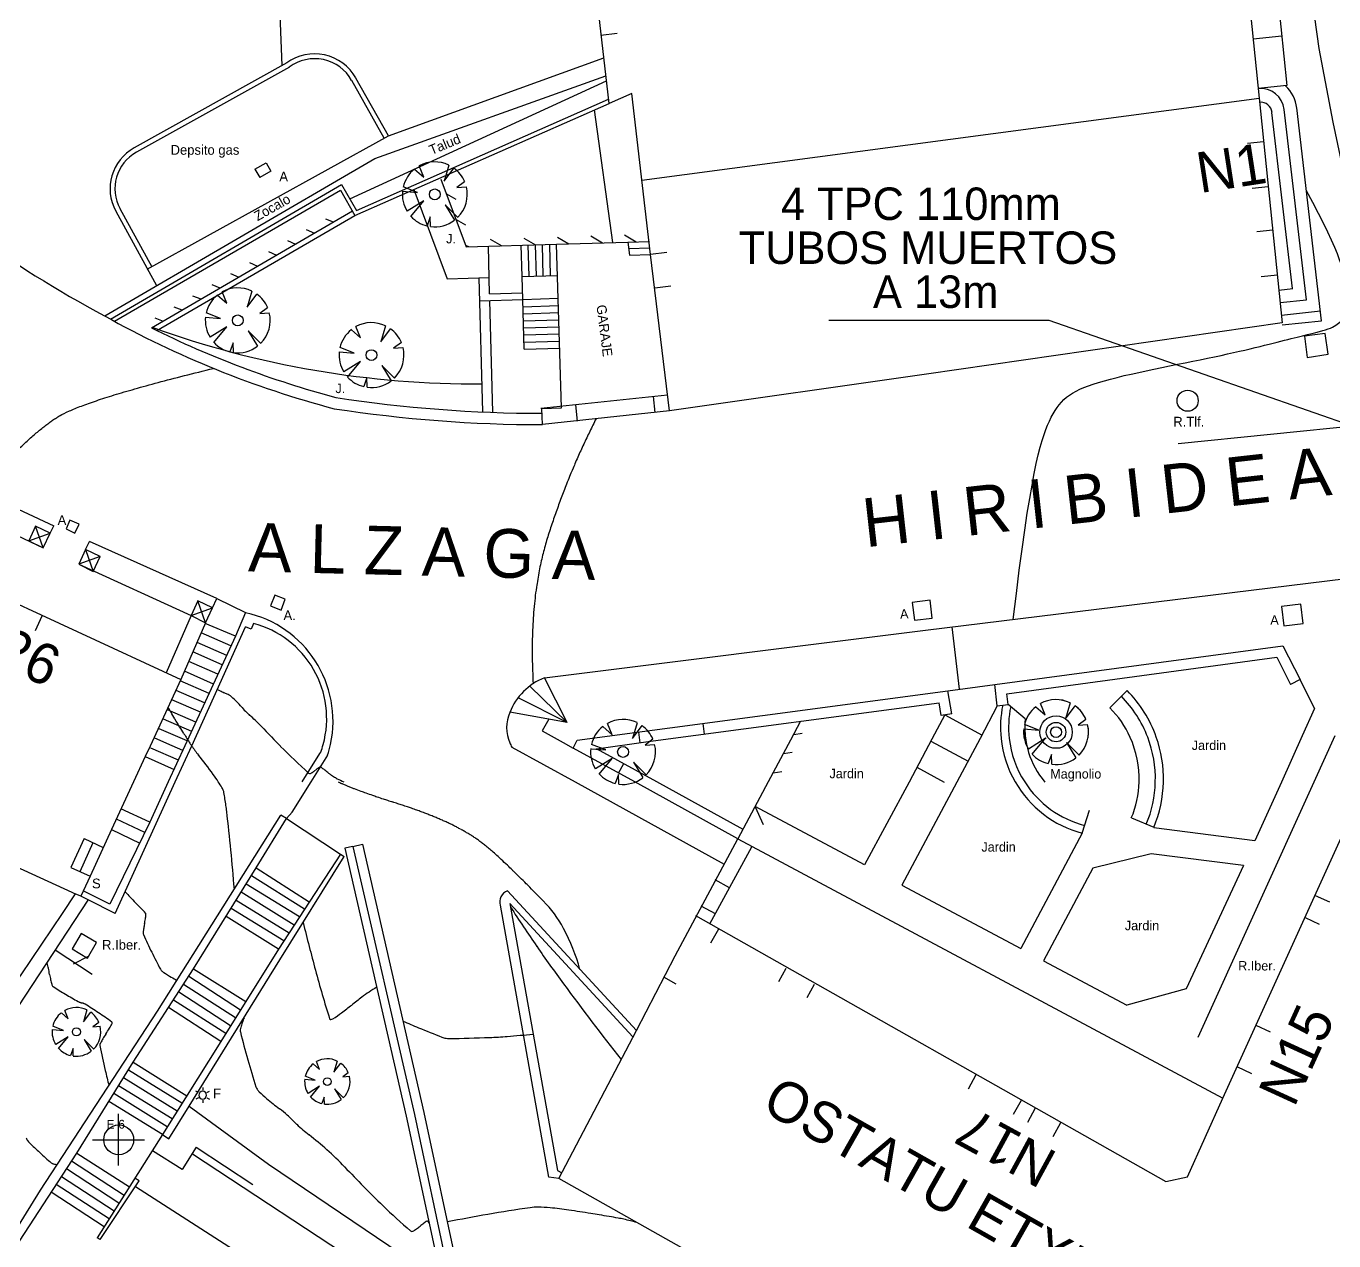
# Model space of a CAD drawing. Extents: x 0 to 560514, y 0 to 4788038.
# Drawn here: x 560223.06 to 560263.35, y 4787885.74 to 4787923.14 of the extents above; entities that cross this region are included whole.
import ezdxf

# ---------------------------------------------------------------- set-up
doc = ezdxf.new("R2010")
doc.units = 0
doc.layers.add('Nivel 27', color=7, linetype='Continuous')
doc.layers.add('Nivel 7', color=7, linetype='Continuous')

msp = doc.modelspace()

# ---------------------------------------------------------------- linework, layer by layer
at = {"layer": 'Nivel 27'}
msp.add_line((560269.14, 4787911.35), (560258.55, 4787910.28), dxfattribs=at)
for points in [[(560260.88, 4787941.13), (560262.62, 4787924.37), (560262.89, 4787922.45), (560263.32, 4787920.18), (560263.82, 4787917.81), (560264.84, 4787914.87), (560266.9, 4787912.09), (560268.96, 4787911.33)], [(560247.791, 4787914.081), (560254.565, 4787914.081), (560264.116, 4787910.762)]]:
    msp.add_lwpolyline(points, dxfattribs=at)
at = {"layer": 'Nivel 7'}
for p, q in [((560260.87, 4787931.53), (560261.9, 4787921.31)), ((560230.95, 4787921.93), (560230.8, 4787925.73)), ((560241.27, 4787922.91), (560240.77, 4787922.85)), ((560260.86, 4787922.75), (560261.75, 4787922.84)), ((560234.22, 4787919.76), (560240.86, 4787922.16)), ((560231.09, 4787922.01), (560226.39, 4787919.39)), ((560231.17, 4787921.88), (560226.46, 4787919.26)), ((560233.03, 4787917.82), (560240.94, 4787921.46)), ((560234.09, 4787919.69), (560233.09, 4787921.47)), ((560234.22, 4787919.76), (560233.22, 4787921.54)), ((560233.8, 4787919.06), (560240.92, 4787921.61)), ((560261.9, 4787921.31), (560261.02, 4787921.22)), ((560242.03, 4787918.4), (560261.05, 4787920.92)), ((560233.19, 4787917.31), (560241.02, 4787920.76)), ((560233.24, 4787917.46), (560241, 4787920.89)), ((560240.56, 4787920.56), (560241.12, 4787916.48)), ((560262.5, 4787914.71), (560261.82, 4787920.57)), ((560262.97, 4787914.07), (560262.21, 4787920.62)), ((560262.07, 4787915.06), (560261.44, 4787920.48)), ((560226.79, 4787915.66), (560234.22, 4787919.76)), ((560260.69, 4787919.54), (560261.18, 4787919.59)), ((560225.48, 4787914.22), (560233.8, 4787919.06)), ((560230.11, 4787918.74), (560230.46, 4787918.93)), ((560230.46, 4787918.93), (560230.6, 4787918.67)), ((560230.11, 4787918.74), (560230.26, 4787918.48)), ((560230.6, 4787918.67), (560230.26, 4787918.48)), ((560235.03, 4787918.74), (560235.31, 4787918.49)), ((560235.31, 4787918.49), (560235.17, 4787918.84)), ((560236.08, 4787918.86), (560235.94, 4787918.37)), ((560235.94, 4787918.37), (560236.24, 4787918.77)), ((560225.66, 4787914.12), (560232.78, 4787918.26)), ((560225.78, 4787914.05), (560232.74, 4787918.09)), ((560232.74, 4787918.09), (560233.19, 4787917.31)), ((560232.78, 4787918.26), (560233.24, 4787917.46)), ((560235.12, 4787918.02), (560234.68, 4787918.19)), ((560235, 4787918.11), (560236.03, 4787915.36)), ((560235.84, 4787918.43), (560236.62, 4787916.34)), ((560236.57, 4787918.35), (560236.33, 4787918.17)), ((560236.33, 4787918.17), (560236.62, 4787918.19)), ((560260.83, 4787918.15), (560261.32, 4787918.2)), ((560234.66, 4787918.06), (560235.12, 4787918.02)), ((560235.31, 4787917.76), (560234.8, 4787917.44)), ((560234.91, 4787917.28), (560235.31, 4787917.76)), ((560236.01, 4787917.98), (560236.3, 4787917.81)), ((560225.82, 4787917.44), (560227.08, 4787915.15)), ((560225.95, 4787917.52), (560226.93, 4787915.73)), ((560226.92, 4787913.85), (560233.11, 4787917.45)), ((560227.09, 4787913.77), (560233.19, 4787917.31)), ((560235.51, 4787917.27), (560235.41, 4787916.99)), ((560235.52, 4787916.97), (560235.51, 4787917.27)), ((560235.97, 4787917.64), (560236.26, 4787917.17)), ((560236.36, 4787917.25), (560235.97, 4787917.64)), ((560231.69, 4787916.88), (560231.94, 4787916.77)), ((560232.28, 4787917.21), (560232.52, 4787917.11)), ((560236.31, 4787917.19), (560236.6, 4787917.02)), ((560260.97, 4787916.82), (560261.47, 4787916.87)), ((560231.11, 4787916.54), (560231.36, 4787916.43)), ((560237.36, 4787916.58), (560237.72, 4787916.38)), ((560238.39, 4787916.61), (560238.75, 4787916.41)), ((560239.4, 4787916.43), (560241.6, 4787916.49)), ((560239.43, 4787916.64), (560239.78, 4787916.44)), ((560240.46, 4787916.68), (560240.82, 4787916.47)), ((560241.49, 4787916.71), (560241.85, 4787916.5)), ((560241.6, 4787916.49), (560242.26, 4787916.51)), ((560241.6, 4787916.49), (560241.65, 4787916.09)), ((560230.53, 4787916.2), (560230.77, 4787916.09)), ((560236.6, 4787916.4), (560236.69, 4787916.35)), ((560236.62, 4787916.34), (560239.4, 4787916.43)), ((560237.34, 4787914.9), (560237.3, 4787916.36)), ((560238.34, 4787915.43), (560238.31, 4787916.4)), ((560238.56, 4787915.44), (560238.53, 4787916.4)), ((560238.78, 4787915.44), (560238.75, 4787916.41)), ((560238.99, 4787915.45), (560238.97, 4787916.41)), ((560239.21, 4787915.45), (560239.19, 4787916.42)), ((560239.55, 4787911.39), (560239.4, 4787916.43)), ((560241.63, 4787916.29), (560242.28, 4787916.31)), ((560241.65, 4787916.09), (560242.3, 4787916.11)), ((560242.8, 4787916.17), (560242.3, 4787916.11)), ((560229.94, 4787915.86), (560230.19, 4787915.75)), ((560229.36, 4787915.52), (560229.61, 4787915.41)), ((560236.03, 4787915.36), (560237.33, 4787915.4)), ((560237.13, 4787911.26), (560237.02, 4787915.39)), ((560238.34, 4787915.43), (560239.43, 4787915.46)), ((560238.36, 4787914.72), (560238.34, 4787915.43)), ((560261.11, 4787915.43), (560261.61, 4787915.48)), ((560228.78, 4787915.18), (560229.03, 4787915.08)), ((560228.96, 4787914.86), (560229.24, 4787914.61)), ((560229.24, 4787914.61), (560229.1, 4787914.96)), ((560230.01, 4787914.98), (560229.87, 4787914.49)), ((560229.87, 4787914.49), (560230.17, 4787914.89)), ((560237.34, 4787914.9), (560238.35, 4787914.93)), ((560242.92, 4787915.13), (560242.43, 4787915.07)), ((560261.65, 4787915.01), (560262.08, 4787915.06)), ((560227.61, 4787914.5), (560227.86, 4787914.4)), ((560228.19, 4787914.84), (560228.44, 4787914.74)), ((560230.5, 4787914.47), (560230.26, 4787914.29)), ((560237.04, 4787914.68), (560238.36, 4787914.72)), ((560237.44, 4787911.25), (560237.35, 4787914.69)), ((560238.36, 4787914.72), (560239.45, 4787914.76)), ((560238.4, 4787913.19), (560238.36, 4787914.72)), ((560238.36, 4787914.5), (560239.46, 4787914.54)), ((560261.69, 4787914.63), (560262.51, 4787914.71)), ((560227.03, 4787914.16), (560227.28, 4787914.06)), ((560228.59, 4787914.18), (560229.05, 4787914.14)), ((560229.05, 4787914.14), (560228.61, 4787914.31)), ((560230.26, 4787914.29), (560230.55, 4787914.31)), ((560238.37, 4787914.28), (560239.47, 4787914.32)), ((560238.37, 4787914.07), (560239.47, 4787914.1)), ((560261.73, 4787914.24), (560262.94, 4787914.37)), ((560261.76, 4787913.94), (560262.97, 4787914.07)), ((560229.24, 4787913.88), (560228.73, 4787913.56)), ((560228.84, 4787913.4), (560229.24, 4787913.88)), ((560229.9, 4787913.76), (560230.19, 4787913.29)), ((560230.29, 4787913.37), (560229.9, 4787913.76)), ((560233.08, 4787913.79), (560233.36, 4787913.54)), ((560233.36, 4787913.54), (560233.22, 4787913.89)), ((560234.13, 4787913.91), (560233.99, 4787913.42)), ((560233.99, 4787913.42), (560234.29, 4787913.82)), ((560238.38, 4787913.85), (560239.48, 4787913.88)), ((560238.39, 4787913.63), (560239.49, 4787913.66)), ((560263.08, 4787913.68), (560262.44, 4787913.59)), ((560263.17, 4787913.04), (560263.08, 4787913.68)), ((560229.44, 4787913.39), (560229.34, 4787913.11)), ((560229.45, 4787913.09), (560229.44, 4787913.39)), ((560233.17, 4787913.07), (560232.73, 4787913.24)), ((560234.62, 4787913.4), (560234.38, 4787913.22)), ((560234.38, 4787913.22), (560234.67, 4787913.24)), ((560238.39, 4787913.41), (560239.49, 4787913.44)), ((560262.44, 4787913.59), (560262.53, 4787912.94)), ((560232.71, 4787913.11), (560233.17, 4787913.07)), ((560238.4, 4787913.19), (560239.5, 4787913.22)), ((560238.4, 4787913.19), (560238.4, 4787913.19)), ((560262.53, 4787912.94), (560263.17, 4787913.04)), ((560233.36, 4787912.81), (560232.85, 4787912.49)), ((560232.96, 4787912.33), (560233.36, 4787912.81)), ((560234.02, 4787912.69), (560234.31, 4787912.22)), ((560234.41, 4787912.3), (560234.02, 4787912.69)), ((560233.56, 4787912.32), (560233.46, 4787912.04)), ((560233.57, 4787912.02), (560233.56, 4787912.32)), ((560242.82, 4787911.78), (560238.92, 4787911.37)), ((560242.38, 4787911.74), (560242.43, 4787911.24)), ((560238.95, 4787911.37), (560239.55, 4787911.39)), ((560238.97, 4787910.87), (560238.95, 4787911.37)), ((560242.88, 4787911.29), (560238.97, 4787910.87)), ((560239.55, 4787911.39), (560239.55, 4787911.39)), ((560239.99, 4787911.48), (560240.04, 4787910.98)), ((560220.46, 4787909.36), (560223.91, 4787907.75)), ((560220.11, 4787908.7), (560223.59, 4787907.08)), ((560223.35, 4787907.74), (560223.14, 4787907.29)), ((560223.8, 4787907.53), (560223.35, 4787907.74)), ((560223.59, 4787907.08), (560223.35, 4787907.74)), ((560223.8, 4787907.53), (560223.91, 4787907.75)), ((560224.41, 4787907.93), (560224.29, 4787907.66)), ((560224.29, 4787907.66), (560224.56, 4787907.53)), ((560224.69, 4787907.8), (560224.41, 4787907.93)), ((560224.56, 4787907.53), (560224.69, 4787907.8)), ((560223.14, 4787907.29), (560223.8, 4787907.53)), ((560223.14, 4787907.29), (560223.59, 4787907.08)), ((560223.59, 4787907.08), (560223.8, 4787907.53)), ((560224.89, 4787907.02), (560225.01, 4787907.27)), ((560228.94, 4787905.52), (560225.01, 4787907.27)), ((560224.89, 4787907.02), (560224.68, 4787906.57)), ((560225.34, 4787906.81), (560224.68, 4787906.57)), ((560225.34, 4787906.81), (560224.89, 4787907.02)), ((560224.89, 4787907.02), (560225.13, 4787906.35)), ((560225.13, 4787906.35), (560225.34, 4787906.81)), ((560224.68, 4787906.57), (560225.13, 4787906.35)), ((560224.68, 4787906.57), (560228.14, 4787904.99)), ((560250.77, 4787904.54), (560263.73, 4787906.13)), ((560230.72, 4787905.62), (560230.59, 4787905.29)), ((560231.04, 4787905.49), (560230.72, 4787905.62)), ((560228.35, 4787905.44), (560228.14, 4787904.99)), ((560228.14, 4787904.99), (560228.8, 4787905.23)), ((560228.8, 4787905.23), (560228.35, 4787905.44)), ((560228.59, 4787904.77), (560228.35, 4787905.44)), ((560228.59, 4787904.77), (560228.8, 4787905.23)), ((560228.8, 4787905.23), (560228.94, 4787905.52)), ((560228.94, 4787905.52), (560229.82, 4787905.08)), ((560230.59, 4787905.29), (560230.92, 4787905.16)), ((560230.92, 4787905.16), (560231.04, 4787905.49)), ((560250.91, 4787905.46), (560250.36, 4787905.39)), ((560250.36, 4787905.39), (560250.43, 4787904.85)), ((560250.97, 4787904.91), (560250.91, 4787905.46)), ((560262.33, 4787905.34), (560261.73, 4787905.27)), ((560261.73, 4787905.27), (560261.81, 4787904.67)), ((560262.4, 4787904.75), (560262.33, 4787905.34)), ((560223.54, 4787904.97), (560223.34, 4787904.52)), ((560228.14, 4787904.99), (560227.37, 4787903.23)), ((560228.14, 4787904.99), (560228.59, 4787904.77)), ((560229.82, 4787905.08), (560229.51, 4787904.35)), ((560250.43, 4787904.85), (560250.97, 4787904.91)), ((560228.59, 4787904.77), (560227.83, 4787903.02)), ((560229.37, 4787904.06), (560228.45, 4787904.46)), ((560229.51, 4787904.35), (560228.58, 4787904.75)), ((560228.84, 4787902.48), (560229.82, 4787904.64)), ((560229.99, 4787904.57), (560229.82, 4787904.64)), ((560230.06, 4787904.75), (560229.99, 4787904.57)), ((560239.03, 4787903.07), (560250.77, 4787904.54)), ((560251.82, 4787902.72), (560251.59, 4787904.64)), ((560261.81, 4787904.67), (560262.4, 4787904.75)), ((560229.51, 4787904.35), (560227.95, 4787900.98)), ((560229.24, 4787903.76), (560228.33, 4787904.16)), ((560252.9, 4787902.87), (560261.78, 4787904.06)), ((560261.78, 4787904.06), (560262.31, 4787903.02)), ((560229.1, 4787903.47), (560228.2, 4787903.87)), ((560253.27, 4787902.58), (560261.59, 4787903.71)), ((560261.59, 4787903.71), (560262.01, 4787902.87)), ((560228.83, 4787902.88), (560227.94, 4787903.28)), ((560228.97, 4787903.18), (560228.07, 4787903.57)), ((560228.7, 4787902.59), (560227.81, 4787902.98)), ((560239.73, 4787901.7), (560238.58, 4787902.82)), ((560239.73, 4787901.7), (560239.03, 4787903.07)), ((560251.46, 4787902.67), (560252.9, 4787902.87)), ((560252.98, 4787902.21), (560252.9, 4787902.87)), ((560262.31, 4787903.02), (560262.01, 4787902.87)), ((560262.75, 4787902.13), (560262.31, 4787903.02)), ((560228.43, 4787902.01), (560227.55, 4787902.39)), ((560228.56, 4787902.3), (560227.68, 4787902.68)), ((560228.16, 4787900.98), (560228.84, 4787902.48)), ((560239.73, 4787901.7), (560238.22, 4787902.46)), ((560240.04, 4787901.15), (560251.46, 4787902.67)), ((560251.58, 4787901.96), (560251.46, 4787902.67)), ((560253.31, 4787902.25), (560253.27, 4787902.58)), ((560256.45, 4787902.15), (560256.98, 4787902.68)), ((560228.29, 4787901.71), (560227.42, 4787902.09)), ((560239.73, 4787901.7), (560237.96, 4787902.01)), ((560242.22, 4787901.11), (560251.19, 4787902.3)), ((560251.25, 4787901.91), (560251.19, 4787902.3)), ((560251.58, 4787901.96), (560251.25, 4787901.91)), ((560252.98, 4787902.21), (560252.45, 4787901.2)), ((560252.98, 4787902.21), (560253.31, 4787902.25)), ((560253.84, 4787901.81), (560253.31, 4787902.25)), ((560254.17, 4787902.18), (560254.45, 4787901.93)), ((560254.17, 4787902.18), (560254.45, 4787901.93)), ((560254.45, 4787901.93), (560254.31, 4787902.28)), ((560254.45, 4787901.93), (560254.31, 4787902.28)), ((560255.22, 4787902.3), (560255.08, 4787901.81)), ((560255.22, 4787902.3), (560255.08, 4787901.81)), ((560255.08, 4787901.81), (560255.38, 4787902.21)), ((560255.08, 4787901.81), (560255.38, 4787902.21)), ((560262.75, 4787902.13), (560262.37, 4787901.29)), ((560228.16, 4787901.42), (560227.29, 4787901.8)), ((560239.16, 4787901.8), (560238.96, 4787901.44)), ((560240.83, 4787901.57), (560241.11, 4787901.32)), ((560241.11, 4787901.32), (560240.97, 4787901.67)), ((560241.88, 4787901.69), (560241.74, 4787901.2)), ((560241.74, 4787901.2), (560242.04, 4787901.6)), ((560243.91, 4787901.67), (560243.95, 4787901.34)), ((560246.92, 4787901.74), (560246.61, 4787901.15)), ((560251.36, 4787901.93), (560250.96, 4787901.18)), ((560251.36, 4787901.93), (560252.51, 4787901.31)), ((560254.26, 4787901.46), (560253.82, 4787901.63)), ((560254.26, 4787901.46), (560253.82, 4787901.63)), ((560255.71, 4787901.79), (560255.47, 4787901.61)), ((560255.71, 4787901.79), (560255.47, 4787901.61)), ((560255.47, 4787901.61), (560255.76, 4787901.63)), ((560255.47, 4787901.61), (560255.76, 4787901.63)), ((560227.56, 4787900.98), (560227.03, 4787901.21)), ((560228.02, 4787901.13), (560227.16, 4787901.5)), ((560238.96, 4787901.44), (560239.6, 4787901.08)), ((560241.93, 4787901.4), (560241.97, 4787901.07)), ((560241.93, 4787901.4), (560241.97, 4787901.07)), ((560242.37, 4787901.18), (560242.13, 4787901)), ((560246.71, 4787901.33), (560246.97, 4787901.37)), ((560250.96, 4787901.18), (560250.26, 4787899.86)), ((560252.45, 4787901.2), (560251.73, 4787899.86)), ((560253.8, 4787901.5), (560254.26, 4787901.46)), ((560253.8, 4787901.5), (560254.26, 4787901.46)), ((560254.45, 4787901.2), (560253.94, 4787900.88)), ((560254.05, 4787900.72), (560254.45, 4787901.2)), ((560254.45, 4787901.2), (560254.48, 4787901.22)), ((560254.46, 4787901.22), (560254.45, 4787901.2)), ((560262.37, 4787901.29), (560261.73, 4787899.86)), ((560263.38, 4787901.29), (560262.73, 4787899.86)), ((560227.75, 4787900.54), (560226.9, 4787900.91)), ((560227.95, 4787900.98), (560227.44, 4787899.87)), ((560227.89, 4787900.83), (560227.56, 4787900.98)), ((560227.65, 4787899.87), (560228.16, 4787900.98)), ((560232.11, 4787900.74), (560232.14, 4787900.78)), ((560238.02, 4787900.94), (560239.97, 4787899.87)), ((560239.6, 4787901.08), (560239.91, 4787900.91)), ((560239.91, 4787900.91), (560240.04, 4787901.15)), ((560241.81, 4787899.87), (560239.91, 4787900.91)), ((560240.01, 4787901.09), (560240.04, 4787901.15)), ((560240.46, 4787900.89), (560240.92, 4787900.85)), ((560240.92, 4787900.85), (560240.48, 4787901.02)), ((560240.63, 4787900.89), (560242.22, 4787901.11)), ((560242.49, 4787899.87), (560240.63, 4787900.89)), ((560242.13, 4787901), (560242.42, 4787901.02)), ((560246.61, 4787901.15), (560245.92, 4787899.87)), ((560246.39, 4787900.74), (560246.66, 4787900.78)), ((560250.93, 4787901.12), (560252.08, 4787900.51)), ((560255.11, 4787901.08), (560255.4, 4787900.61)), ((560255.5, 4787900.69), (560255.11, 4787901.08)), ((560226.73, 4787900.65), (560227.62, 4787900.25)), ((560231.56, 4787899.87), (560232.11, 4787900.74)), ((560231.84, 4787899.87), (560232.35, 4787900.69)), ((560241.11, 4787900.59), (560240.6, 4787900.27)), ((560240.71, 4787900.11), (560241.11, 4787900.59)), ((560241.31, 4787900.14), (560241.47, 4787900.43)), ((560241.77, 4787900.47), (560242.06, 4787900)), ((560242.16, 4787900.08), (560241.77, 4787900.47)), ((560254.65, 4787900.71), (560254.55, 4787900.43)), ((560254.66, 4787900.41), (560254.65, 4787900.71)), ((560241.31, 4787900.1), (560241.21, 4787899.82)), ((560241.32, 4787899.8), (560241.31, 4787900.1)), ((560246.07, 4787900.15), (560246.34, 4787900.19)), ((560250.5, 4787900.32), (560251.34, 4787899.86)), ((560226.75, 4787897.89), (560227.65, 4787899.87)), ((560227.44, 4787899.87), (560226.87, 4787898.63)), ((560231.26, 4787898.94), (560231.84, 4787899.87)), ((560239.97, 4787899.87), (560244.56, 4787897.33)), ((560244.99, 4787898.11), (560241.81, 4787899.87)), ((560245.15, 4787898.4), (560242.49, 4787899.87)), ((560245.92, 4787899.87), (560244.99, 4787898.11)), ((560250.26, 4787899.86), (560248.89, 4787897.31)), ((560251.73, 4787899.86), (560250.04, 4787896.69)), ((560262.73, 4787899.86), (560259.16, 4787892)), ((560259.93, 4787890.13), (560264.35, 4787899.86)), ((560261.73, 4787899.86), (560260.91, 4787898.05)), ((560226.87, 4787898.63), (560225.98, 4787899.04)), ((560228.96, 4787895.74), (560230.91, 4787898.84)), ((560230.15, 4787897.22), (560231.08, 4787898.74)), ((560231.08, 4787898.74), (560230.91, 4787898.84)), ((560231.08, 4787898.74), (560231.26, 4787898.94)), ((560231.08, 4787898.74), (560232.74, 4787897.64)), ((560231.08, 4787898.74), (560231.08, 4787898.74)), ((560248.89, 4787897.31), (560245.52, 4787899.11)), ((560245.78, 4787898.55), (560245.53, 4787899.09)), ((560255.59, 4787898.29), (560255.82, 4787899)), ((560257.11, 4787898.76), (560257.8, 4787898.47)), ((560226.87, 4787898.63), (560225.64, 4787896.1)), ((560225.69, 4787898.4), (560226.56, 4787897.98)), ((560226.72, 4787898.31), (560225.84, 4787898.72)), ((560260.91, 4787898.05), (560257.8, 4787898.45)), ((560224.85, 4787898.12), (560224.44, 4787897.23)), ((560225.12, 4787897.99), (560224.71, 4787897.1)), ((560224.85, 4787898.12), (560225.43, 4787897.85)), ((560233.13, 4787897.88), (560233.42, 4787897.95)), ((560233.42, 4787897.95), (560235.31, 4787889.69)), ((560243.06, 4787894.51), (560244.99, 4787898.11)), ((560244.99, 4787898.11), (560259.93, 4787890.13)), ((560255.59, 4787898.29), (560253.7, 4787894.74)), ((560225.8, 4787895.82), (560226.75, 4787897.89)), ((560232.74, 4787897.64), (560230.84, 4787894.72)), ((560230.88, 4787894.39), (560232.86, 4787897.57)), ((560232.74, 4787897.64), (560232.86, 4787897.57)), ((560233.13, 4787897.88), (560232.88, 4787897.83)), ((560232.88, 4787897.83), (560234.77, 4787889.57)), ((560233.13, 4787897.88), (560235.02, 4787889.63)), ((560244.12, 4787895.5), (560245.42, 4787897.87)), ((560257.72, 4787897.65), (560255.92, 4787897.21)), ((560260.56, 4787897.29), (560257.72, 4787897.65)), ((560224.44, 4787897.23), (560225.03, 4787896.96)), ((560228.22, 4787894.11), (560230.15, 4787897.22)), ((560230.15, 4787897.22), (560231.78, 4787896.17)), ((560255.92, 4787897.21), (560254.4, 4787894.36)), ((560260.56, 4787897.29), (560258.8, 4787893.5)), ((560231.64, 4787895.95), (560230, 4787896.97)), ((560244.73, 4787896.61), (560244.29, 4787896.85)), ((560224.97, 4787896.24), (560224.75, 4787896.35)), ((560225.64, 4787896.1), (560224.82, 4787896.51)), ((560231.32, 4787895.46), (560229.69, 4787896.47)), ((560231.48, 4787895.71), (560229.84, 4787896.72)), ((560237.89, 4787896.51), (560241.86, 4787892.21)), ((560250.04, 4787896.69), (560253.7, 4787894.74)), ((560263.22, 4787896.16), (560262.78, 4787896.36)), ((560224.96, 4787896.23), (560220.53, 4787889.48)), ((560225.8, 4787895.82), (560224.97, 4787896.24)), ((560231, 4787894.97), (560229.38, 4787895.97)), ((560231.16, 4787895.21), (560229.53, 4787896.22)), ((560241.75, 4787892.02), (560237.96, 4787896.12)), ((560237.96, 4787896.12), (560239.43, 4787887.9)), ((560243.85, 4787896.05), (560244.29, 4787895.81)), ((560227.11, 4787892.81), (560228.96, 4787895.74)), ((560230.84, 4787894.72), (560229.22, 4787895.72)), ((560243.68, 4787895.75), (560258.17, 4787887.56)), ((560262.91, 4787895.48), (560262.47, 4787895.68)), ((560224.76, 4787895.2), (560224.48, 4787894.73)), ((560225.23, 4787894.92), (560224.76, 4787895.2)), ((560244.15, 4787894.91), (560244.4, 4787895.34)), ((560224.48, 4787894.73), (560224.95, 4787894.44)), ((560224.95, 4787894.44), (560225.23, 4787894.92)), ((560230.84, 4787894.72), (560229.06, 4787891.87)), ((560225.09, 4787893.94), (560223.95, 4787894.69)), ((560224.52, 4787894.26), (560225, 4787894.51)), ((560228.08, 4787889.88), (560230.88, 4787894.39)), ((560241.86, 4787892.21), (560243.06, 4787894.51)), ((560254.4, 4787894.36), (560256.97, 4787892.99)), ((560226.36, 4787891.24), (560228.22, 4787894.11)), ((560228.22, 4787894.11), (560229.83, 4787893.11)), ((560246.25, 4787893.72), (560246.48, 4787894.13)), ((560229.51, 4787892.6), (560227.91, 4787893.63)), ((560229.66, 4787892.84), (560228.07, 4787893.87)), ((560243.09, 4787893.64), (560242.71, 4787893.85)), ((560247.12, 4787893.23), (560247.35, 4787893.64)), ((560258.8, 4787893.5), (560256.97, 4787892.99)), ((560229.21, 4787892.12), (560227.6, 4787893.15)), ((560229.36, 4787892.36), (560227.76, 4787893.39)), ((560223.5, 4787887.3), (560227.11, 4787892.81)), ((560224.145, 4787892.755), (560224.355, 4787892.567)), ((560224.355, 4787892.567), (560224.25, 4787892.83)), ((560224.933, 4787892.845), (560224.827, 4787892.477)), ((560224.827, 4787892.477), (560225.052, 4787892.777)), ((560229.06, 4787891.87), (560227.45, 4787892.92)), ((560224.213, 4787892.215), (560223.883, 4787892.343)), ((560225.3, 4787892.462), (560225.12, 4787892.327)), ((560225.12, 4787892.327), (560225.337, 4787892.342)), ((560261.4, 4787892.16), (560260.95, 4787892.37)), ((560223.868, 4787892.245), (560224.213, 4787892.215)), ((560224.355, 4787892.02), (560223.973, 4787891.78)), ((560224.055, 4787891.66), (560224.355, 4787892.02)), ((560224.85, 4787891.93), (560225.067, 4787891.578)), ((560225.142, 4787891.638), (560224.85, 4787891.93)), ((560239.47, 4787887.65), (560241.86, 4787892.21)), ((560224.505, 4787891.653), (560224.43, 4787891.443)), ((560224.512, 4787891.428), (560224.505, 4787891.653)), ((560229.06, 4787891.87), (560227.26, 4787889.01)), ((560224.62, 4787888.43), (560226.36, 4787891.24)), ((560226.36, 4787891.24), (560228.01, 4787890.2)), ((560231.906, 4787891.186), (560232.102, 4787891.011)), ((560232.102, 4787891.011), (560232.004, 4787891.256)), ((560232.641, 4787891.27), (560232.543, 4787890.927)), ((560232.543, 4787890.927), (560232.753, 4787891.207)), ((560260.82, 4787890.88), (560260.37, 4787891.09)), ((560227.71, 4787889.73), (560226.06, 4787890.75)), ((560227.86, 4787889.97), (560226.21, 4787890.99)), ((560231.647, 4787890.71), (560231.969, 4787890.682)), ((560231.969, 4787890.682), (560231.661, 4787890.801)), ((560232.984, 4787890.913), (560232.816, 4787890.787)), ((560232.816, 4787890.787), (560233.019, 4787890.801)), ((560252.09, 4787890.42), (560252.33, 4787890.86)), ((560227.56, 4787889.49), (560225.91, 4787890.51)), ((560228.37, 4787890.3), (560228.29, 4787890.34)), ((560228.5, 4787890.46), (560228.5, 4787890.37)), ((560228.63, 4787890.3), (560228.71, 4787890.34)), ((560232.102, 4787890.5), (560231.745, 4787890.276)), ((560231.822, 4787890.164), (560232.102, 4787890.5)), ((560232.564, 4787890.416), (560232.767, 4787890.087)), ((560232.837, 4787890.143), (560232.564, 4787890.416)), ((560227.26, 4787889.01), (560225.61, 4787890.03)), ((560227.41, 4787889.25), (560225.76, 4787890.27)), ((560227.46, 4787888.88), (560228.08, 4787889.88)), ((560228.08, 4787889.88), (560230.53, 4787888.1)), ((560228.37, 4787890.14), (560228.29, 4787890.1)), ((560228.5, 4787890.07), (560228.5, 4787889.98)), ((560228.63, 4787890.14), (560228.71, 4787890.1)), ((560232.242, 4787890.157), (560232.172, 4787889.961)), ((560232.249, 4787889.947), (560232.242, 4787890.157)), ((560253.48, 4787889.64), (560253.73, 4787890.07)), ((560258.84, 4787887.71), (560259.93, 4787890.13)), ((560225.91, 4787888.05), (560225.91, 4787889.65)), ((560234.77, 4787889.57), (560235.86, 4787884.5)), ((560235.02, 4787889.63), (560236.37, 4787883.34)), ((560235.31, 4787889.69), (560236.64, 4787883.52)), ((560253.92, 4787889.39), (560254.16, 4787889.83)), ((560254.7, 4787888.95), (560254.94, 4787889.38)), ((560225.11, 4787888.85), (560226.71, 4787888.85)), ((560227.26, 4787889.01), (560225.25, 4787885.83)), ((560227.26, 4787889.01), (560227.46, 4787888.88)), ((560221.38, 4787883.46), (560224.62, 4787888.43)), ((560224.62, 4787888.43), (560226.24, 4787887.4)), ((560227.87, 4787887.93), (560226.95, 4787888.51)), ((560228.3, 4787888.62), (560227.87, 4787887.93)), ((560228.19, 4787888.41), (560236.17, 4787883.17)), ((560228.3, 4787888.62), (560230.04, 4787887.47)), ((560225.92, 4787886.89), (560224.3, 4787887.95)), ((560226.08, 4787887.13), (560224.46, 4787888.19)), ((560230.53, 4787888.1), (560235.86, 4787884.5)), ((560239.43, 4787887.9), (560239.56, 4787887.83)), ((560225.62, 4787886.41), (560223.99, 4787887.47)), ((560225.77, 4787886.65), (560224.15, 4787887.71)), ((560225.34, 4787885.78), (560226.54, 4787887.58)), ((560226.54, 4787887.58), (560226.41, 4787887.66)), ((560249.88, 4787881.81), (560239.47, 4787887.65)), ((560258.17, 4787887.56), (560258.84, 4787887.71)), ((560221.07, 4787883.36), (560223.5, 4787887.3)), ((560225.46, 4787886.17), (560223.83, 4787887.23)), ((560226.43, 4787887.41), (560229.74, 4787885.28)), ((560225.34, 4787885.78), (560225.25, 4787885.83))]:
    msp.add_line(p, q, dxfattribs=at)
msp.add_lwpolyline([(560242.88, 4787911.29), (560242.3, 4787916.11), (560241.72, 4787921.07), (560241.02, 4787920.76), (560240.08, 4787928.96), (560236.91, 4787928.51), (560235.97, 4787937.82), (560259, 4787940.89), (560261.76, 4787914), (560250.8, 4787912.42)], close=True, dxfattribs=at)
for points in [[(560216.48, 4787900.88), (560213.44, 4787902.27), (560212.87, 4787902.53), (560213.28, 4787902.84), (560212.62, 4787903.14), (560218.23, 4787907.45), (560227.83, 4787903.02), (560226.88, 4787900.97)], [(560226.88, 4787900.97), (560226.73, 4787900.65), (560226.37, 4787899.87), (560225.69, 4787898.4), (560225.03, 4787896.96), (560224.75, 4787896.35), (560224.57, 4787896.42), (560224.17, 4787895.82), (560222.9, 4787893.93), (560222.79, 4787893.78), (560221.04, 4787894.59), (560216.28, 4787896.79), (560217.67, 4787899.58), (560217.8, 4787899.87), (560217.95, 4787900.2), (560216.48, 4787900.88)], [(560217.67, 4787899.58), (560224.47, 4787896.47), (560224.57, 4787896.42)], [(560239.47, 4787887.65), (560239.16, 4787887.7), (560237.67, 4787896.07)]]:
    msp.add_lwpolyline(points, dxfattribs=at)
for centre, radius in [((560235.65, 4787917.96), 0.167), ((560229.58, 4787914.08), 0.167), ((560233.7, 4787913.01), 0.167), ((560258.844, 4787911.605), 0.325), ((560254.79, 4787901.401), 0.5), ((560254.79, 4787901.401), 0.3), ((560254.79, 4787901.4), 0.167), ((560254.79, 4787901.401), 0.167), ((560241.45, 4787900.79), 0.167), ((560224.61, 4787892.17), 0.125), ((560232.34, 4787890.64), 0.117), ((560225.913, 4787888.846), 0.46)]:
    msp.add_circle(centre, radius, dxfattribs=at)
for centre, radius, start, end in [((560231.948, 4787920.827), 1.46, 29.4344, 126.1508), ((560231.948, 4787920.827), 1.31, 29.4344, 126.5445), ((560261.092, 4787920.49), 1.119, 6.624, 46.6989), ((560261.092, 4787920.49), 0.731, 6.624, 95.867), ((560261.1, 4787920.452), 0.344, 5.1101, 96.624), ((560243.369, 4787947.569), 37.847, 226.8606, 241.7858), ((560227.085, 4787918.132), 1.439, 119.0914, 208.5749), ((560227.085, 4787918.132), 1.289, 119.0914, 208.57), ((560235.65, 4787917.96), 1, 64.3641, 118.7275), ((560235.65, 4787917.96), 1, 128.3767, 166.9416), ((560235.65, 4787917.96), 1, 22.8429, 54.0203), ((560235.65, 4787917.96), 1, 315.0062, 13.5251), ((560235.65, 4787917.96), 1, 174.0733, 211.3117), ((560235.65, 4787917.96), 1, 222.5192, 256.1039), ((560235.65, 4787917.96), 1, 262.5205, 307.4838), ((560229.58, 4787914.08), 1, 128.3767, 166.9416), ((560229.58, 4787914.08), 1, 64.3641, 118.7275), ((560229.58, 4787914.08), 1, 22.8429, 54.0203), ((560240.294, 4787940.699), 30.345, 240.7698, 255.2163), ((560229.58, 4787914.08), 1, 174.0733, 211.3117), ((560229.58, 4787914.08), 1, 315.0062, 13.5251), ((560240.404, 4787940.961), 30.278, 243.5562, 255.0728), ((560236.896, 4787941.427), 29.303, 250.1489, 270.419), ((560233.7, 4787913.01), 1, 128.3767, 166.9416), ((560233.7, 4787913.01), 1, 64.3641, 118.7275), ((560233.7, 4787913.01), 1, 22.8429, 54.0203), ((560229.58, 4787914.08), 1, 222.5192, 256.1039), ((560229.58, 4787914.08), 1, 262.5205, 307.4838), ((560233.7, 4787913.01), 1, 315.0062, 13.5251), ((560233.7, 4787913.01), 1, 174.0733, 211.3117), ((560233.7, 4787913.01), 1, 222.5192, 256.1039), ((560233.7, 4787913.01), 1, 262.5205, 307.4838), ((560238.979, 4787953.276), 42.057, 261.2818, 269.9855), ((560238.979, 4787953.276), 42.407, 261.2819, 269.9855), ((560229.097, 4787901.737), 3.417, 347.8895, 77.8045), ((560229.291, 4787901.819), 3.029, 344.6836, 75.2327), ((560239.73, 4787901.301), 1.906, 111.6588, 158.2639), ((560229.011, 4787902.82), 0.122, 238.6804, 240.6595), ((560229.63, 4787903.921), 1.384, 240.6675, 244.4801), ((560230.464, 4787905.669), 3.321, 244.4796, 246.9109), ((560228.536, 4787901.145), 1.597, 63.4043, 66.9107), ((560228.568, 4787901.21), 1.524, 60.6681, 63.4046), ((560229.009, 4787901.994), 0.625, 56.394, 60.6687), ((560229.14, 4787902.191), 0.388, 47.8713, 56.3934), ((560226.876, 4787899.688), 3.763, 45.1357, 47.8715), ((560254.79, 4787901.401), 1, 64.3641, 118.7275), ((560254.79, 4787901.4), 1, 64.3641, 118.7275), ((560254.229, 4787899.957), 3.62, 20.8273, 44.7042), ((560254.229, 4787899.957), 3.87, 19.4631, 44.7042), ((560227.281, 4787902.007), 0.21, 33.7958, 45.6969), ((560225.91, 4787901.089), 1.86, 29.8062, 33.7961), ((560223.029, 4787899.439), 5.181, 27.168, 29.806), ((560227.255, 4787900.069), 3.225, 40.3543, 45.1355), ((560231.152, 4787903.38), 1.888, 220.3541, 226.6039), ((560231.665, 4787903.923), 2.635, 226.6044, 228.8292), ((560239.07, 4787901.536), 1.206, 157.0554, 202.7623), ((560256.45, 4787901.551), 3.372, 168.398, 185.9072), ((560256.45, 4787901.551), 3.122, 168.2997, 186.3408), ((560254.79, 4787901.4), 1, 128.3767, 166.9416), ((560254.79, 4787901.401), 1, 128.3767, 166.9416), ((560254.79, 4787901.4), 1, 22.8429, 54.0203), ((560254.79, 4787901.401), 1, 22.8429, 54.0203), ((560254.229, 4787899.957), 3.12, 24.2663, 44.7042), ((560228.57, 4787902.283), 1.048, 207.1681, 213.0353), ((560230.356, 4787903.444), 3.179, 213.0354, 214.3495), ((560222.799, 4787898.28), 5.974, 33.391, 34.3497), ((560222.792, 4787898.275), 5.983, 30.9586, 33.3909), ((560226.904, 4787898.478), 4.598, 47.1447, 48.8289), ((560227.025, 4787898.609), 4.419, 43.6902, 47.1447), ((560273.031, 4787942.559), 59.206, 223.69033, 224.57428), ((560241.45, 4787900.79), 1, 128.3767, 166.9416), ((560241.45, 4787900.79), 1, 64.3641, 118.7275), ((560241.45, 4787900.79), 1, 22.8429, 54.0203), ((560256.45, 4787901.551), 2.623, 174.3016, 220.0345), ((560256.45, 4787901.551), 2.623, 174.3016, 187.4574), ((560254.79, 4787901.4), 1, 315.0062, 13.5251), ((560254.79, 4787901.401), 1, 349.9951, 13.5251), ((560237.386, 4787907.029), 11.035, 210.9586, 212.7494), ((560256.45, 4787901.551), 3.372, 185.9072, 210.0125), ((560256.45, 4787901.551), 3.122, 186.3408, 212.7001), ((560254.79, 4787901.4), 1, 174.0733, 211.3117), ((560254.79, 4787901.401), 1, 174.0733, 191.0211), ((560254.229, 4787899.957), 3.12, 358.2823, 24.2663), ((560254.229, 4787899.957), 3.62, 358.5179, 20.8273), ((560254.229, 4787899.957), 3.87, 358.6129, 19.4631), ((560231.456, 4787903.215), 3.985, 212.7492, 214.0791), ((560231.456, 4787903.215), 3.985, 214.0795, 219.2389), ((560273.081, 4787942.609), 59.276, 224.57457, 224.63416), ((560245.946, 4787915.817), 21.143, 224.634, 227.8666), ((560229.291, 4787901.819), 3.029, 339.9964, 344.6837), ((560229.097, 4787901.737), 3.417, 342.0795, 347.8894), ((560239.07, 4787901.536), 1.206, 202.7623, 209.5783), ((560241.45, 4787900.79), 1, 174.0733, 211.3117), ((560241.45, 4787900.79), 1, 315.0062, 13.5251), ((560219.881, 4787893.762), 10.96, 35.3271, 39.2387), ((560254.79, 4787901.4), 1, 222.5192, 256.1039), ((560254.79, 4787901.4), 1, 262.5205, 307.4838), ((560221.982, 4787895.251), 8.384, 33.4183, 35.3274), ((560231.798, 4787900.178), 0.0544, 227.8671, 295.47), ((560231.643, 4787900.503), 0.414, 295.4693, 300.8716), ((560231.485, 4787900.767), 0.722, 300.8718, 304.9627), ((560229.827, 4787903.139), 3.616, 304.963, 306.4151), ((560234.019, 4787897.456), 3.446, 124.9273, 126.4149), ((560232.683, 4787899.369), 1.113, 120.8725, 124.9268), ((560232.126, 4787900.301), 0.0268, 94.5252, 120.8734), ((560232.125, 4787900.309), 0.019, 56.4386, 94.5237), ((560231.243, 4787898.979), 1.614, 52.3853, 56.4398), ((560229.611, 4787896.861), 4.289, 50.1576, 52.3848), ((560233.078, 4787901.015), 1.122, 230.1583, 234.5127), ((560233.315, 4787901.348), 1.531, 234.5124, 236.4386), ((560234.244, 4787902.748), 3.211, 236.4383, 237.7683), ((560233.323, 4787901.288), 1.485, 237.7684, 242.8756), ((560237.408, 4787909.262), 10.444, 242.8758, 244.0824), ((560241.45, 4787900.79), 1, 222.5192, 256.1039), ((560241.45, 4787900.79), 1, 262.5205, 307.4838), ((560221.982, 4787895.251), 8.385, 31.9908, 33.418), ((560228.716, 4787899.457), 0.445, 17.4805, 31.9911), ((560228.797, 4787899.483), 0.36, 9.655, 17.4794), ((560204.854, 4787895.409), 24.648, 8.711, 9.6561), ((560237.784, 4787911.084), 12.326, 245.4933, 246.0367), ((560233.233, 4787900.843), 1.119, 246.0375, 247.8409), ((560291.279, 4788043.366), 155.01, 247.84016, 247.96735), ((560234.089, 4787902.047), 2.557, 247.9676, 248.9584), ((560240.686, 4787919.196), 20.931, 248.9582, 249.5522), ((560237.243, 4787909.961), 11.075, 249.5523, 250.3689), ((560256.45, 4787901.551), 3.372, 210.0125, 255.2459), ((560256.45, 4787901.551), 3.122, 212.7001, 255.5198), ((560254.229, 4787899.957), 3.12, 337.3596, 358.2823), ((560254.229, 4787899.957), 3.62, 337.3596, 358.5179), ((560254.229, 4787899.957), 3.87, 337.3596, 358.6129), ((560224.981, 4787898.493), 4.286, 6.2208, 8.7108), ((560244.801, 4787931.151), 33.572, 250.3687, 250.7512), ((560237.883, 4787911.339), 12.587, 250.7512, 251.3759), ((560260.259, 4787977.736), 82.654, 251.37614, 251.52144), ((560245.439, 4787933.39), 35.897, 251.5213, 251.7418), ((560255.802, 4787964.801), 68.973, 251.74159, 251.88024), ((560213.112, 4787834.339), 68.296, 71.74123, 71.88126), ((560219.897, 4787854.906), 46.639, 71.5586, 71.7408), ((560214.991, 4787840.192), 62.149, 71.40115, 71.55906), ((560149.601, 4787889.972), 80.146, 4.71837, 6.43676), ((560231.287, 4787888.619), 11.054, 70.7702, 71.4009), ((560226.639, 4787875.291), 25.169, 70.3521, 70.7702), ((560231.059, 4787887.673), 12.022, 69.7149, 70.3523), ((560229.39, 4787883.156), 16.837, 69.1766, 69.7152), ((560231.634, 4787889.058), 10.523, 68.4572, 69.1761), ((560230.651, 4787886.568), 13.2, 67.8157, 68.4576), ((560232.291, 4787890.59), 8.856, 66.9878, 67.8156), ((560231.537, 4787888.814), 10.786, 66.2379, 66.988), ((560232.817, 4787891.721), 7.61, 65.3016, 66.238), ((560232.23, 4787890.444), 9.015, 64.4408, 65.3011), ((560233.237, 4787892.55), 6.681, 63.4001, 64.441), ((560232.776, 4787891.63), 7.71, 62.4312, 63.4002), ((560233.616, 4787893.239), 5.894, 61.2941, 62.4306), ((560233.037, 4787892.18), 7.102, 60.2592, 61.2947), ((560234.024, 4787893.909), 5.11, 59.005, 60.2589), ((560233.183, 4787892.508), 6.745, 57.9136, 59.005), ((560234.431, 4787894.499), 4.395, 56.4029, 57.9141), ((560234.039, 4787893.909), 5.103, 55.0001, 56.4024), ((560234.626, 4787894.747), 4.08, 53.2389, 55.0002), ((560234.159, 4787894.122), 4.861, 51.6255, 53.2391), ((560233.191, 4787892.9), 6.42, 50.238, 51.6253), ((560233.29, 4787893.018), 6.265, 48.8337, 50.2378), ((560228.998, 4787888.11), 12.785, 47.9298, 48.8339), ((560230.817, 4787890.125), 10.07, 46.9109, 47.9297), ((560218.963, 4787877.453), 27.422, 46.3621, 46.9107), ((560225.203, 4787883.997), 18.381, 45.6921, 46.3622), ((560232.109, 4787891.072), 8.493, 45.372, 45.6928), ((559437.483, 4787086.076), 1139.621, 45.3437, 45.371431), ((560233.98, 4787892.187), 6.386, 44.7734, 45.3438), ((560226.158, 4787896.508), 0.0491, 188.2085, 219.9089), ((560228.47, 4787898.442), 3.063, 219.9097, 223.874), ((560232.08, 4787901.913), 8.072, 223.8739, 225.5961), ((560238.006, 4787896.174), 0.355, 109.6484, 197.2939), ((559716.959, 4787379.243), 734.687, 44.720033, 44.773203), ((560221.218, 4787890.823), 7.453, 43.8037, 45.5961), ((560224.369, 4787893.844), 3.087, 39.9107, 43.804), ((560278.776, 4787922.438), 48.605, 212.9322, 214.649), ((560236.414, 4787893.646), 3.63, 28.1167, 44.7201), ((560222.154, 4787896.417), 4.645, 348.529, 350.4961), ((560224.968, 4787895.946), 1.791, 350.4957, 354.389), ((560226.691, 4787895.787), 0.0597, 11.6382, 39.9106), ((560226.659, 4787895.78), 0.0919, 354.3883, 11.6377), ((560303.938, 4787913.527), 74.549, 193.96749, 195.12669), ((560227.062, 4787895.22), 0.396, 174.3881, 181.588), ((560226.784, 4787895.212), 0.117, 181.588, 204.272), ((560228.245, 4787895.104), 1.585, 170.7907, 174.3881), ((560244.516, 4787903.208), 19.57, 204.2719, 206.0178), ((560230.149, 4787894.795), 3.513, 168.5286, 170.7903), ((560234.18, 4787892.452), 6.162, 15.3913, 28.1166), ((560276.744, 4787921.034), 46.135, 214.649, 216.4112), ((560244.874, 4787903.383), 19.967, 206.0179, 207.7072), ((560223.642, 4787894.259), 0.0709, 15.6169, 38.1942), ((560221.606, 4787893.69), 2.184, 11.5741, 15.6169), ((560217.115, 4787892.771), 6.769, 9.9454, 11.5739), ((560229.021, 4787894.858), 5.318, 189.9454, 191.7827), ((560227.346, 4787894.178), 0.169, 207.7069, 226.1467), ((560227.571, 4787894.412), 0.495, 226.1472, 236.5015), ((560229.909, 4787897.945), 4.73, 236.5013, 239.8455), ((560270.345, 4787904.446), 39.75, 195.1266, 197.3853), ((560225.898, 4787894.207), 2.128, 191.7827, 195.6159), ((560224.006, 4787893.678), 0.164, 195.6167, 209.4636), ((560223.947, 4787893.645), 0.0962, 209.462, 236.8604), ((560228.886, 4787901.21), 9.131, 236.8612, 239.6466), ((560253.213, 4787938.058), 51.121, 239.8455, 240.071), ((560236.505, 4787889.115), 5.16, 120.8696, 126.9592), ((560318.058, 4787951.507), 97.472, 216.41137, 218.13319), ((560244.384, 4787927.675), 39.8, 239.6466, 240.2965), ((560224.796, 4787893.337), 0.268, 240.2957, 248.2269), ((560243.114, 4787880.326), 16.156, 126.9458, 128.3473), ((560224.61, 4787892.17), 0.75, 128.3767, 166.9416), ((560224.61, 4787892.17), 0.75, 64.3641, 118.7275), ((560225.368, 4787894.77), 1.811, 248.227, 249.1403), ((560224.825, 4787893.345), 0.286, 249.1422, 251.4413), ((560224.881, 4787893.511), 0.461, 251.4403, 256.2923), ((560224.646, 4787892.55), 0.528, 71.7613, 76.2914), ((560224.729, 4787892.8), 0.265, 69.1416, 71.7613), ((560224.31, 4787891.701), 1.442, 68.0193, 69.1428), ((560224.793, 4787892.898), 0.151, 57.5591, 68.0166), ((560198.58, 4787851.655), 49.019, 56.9819, 57.561), ((560224.61, 4787892.17), 0.75, 22.8429, 54.0203), ((560219.823, 4787884.343), 10.034, 54.1259, 56.9818), ((560230.035, 4787896.411), 4.569, 302.8344, 306.9302), ((560223.286, 4787905.39), 15.802, 306.9301, 308.3471), ((560224.61, 4787892.17), 0.75, 315.0062, 13.5251), ((560223.66, 4787893.477), 2.303, 328.6849, 332.7958), ((560225.686, 4787892.451), 0.0281, 357.9694, 54.1252), ((560225.652, 4787892.453), 0.0624, 332.7966, 357.9705), ((560230.233, 4787892.149), 0.584, 164.0309, 171.291), ((560231.951, 4787891.657), 2.371, 160.4296, 164.0304), ((560234.606, 4787890.713), 5.188, 158.6068, 160.4294), ((560232.443, 4787892.579), 0.0335, 197.3853, 282.8308), ((560232.408, 4787892.734), 0.193, 282.8301, 302.8339), ((560244.695, 4787915.379), 24.979, 246.3349, 247.5298), ((560246.432, 4787919.578), 29.523, 247.5298, 249.0365), ((560224.61, 4787892.17), 0.75, 174.0733, 211.3117), ((560227.188, 4787890.895), 2.059, 149.0038, 152.795), ((560230.019, 4787889.194), 5.361, 147.1462, 149.0039), ((560218.953, 4787896.34), 7.812, 327.1461, 328.6851), ((560229.828, 4787892.211), 0.174, 171.2901, 194.0353), ((560257.776, 4787899.198), 28.982, 194.0359, 195.7868), ((560236.174, 4787892.804), 0.851, 249.0367, 257.9202), ((560236.077, 4787892.352), 0.389, 257.9198, 271.0989), ((560234.617, 4787968.465), 76.516, 271.09887, 272.03599), ((560236.89, 4787904.531), 12.541, 272.0361, 274.5341), ((560235.787, 4787918.446), 26.5, 274.5341, 276.2524), ((560224.61, 4787892.17), 0.75, 222.5192, 256.1039), ((560224.61, 4787892.17), 0.75, 262.5205, 307.4838), ((560225.403, 4787891.762), 0.0705, 162.0443, 191.4862), ((560258.563, 4787898.501), 33.909, 191.4862, 192.814), ((560225.666, 4787891.677), 0.347, 152.7948, 162.044), ((560258.463, 4787899.392), 29.696, 195.7868, 197.4711), ((560232.34, 4787890.64), 0.7, 128.3767, 166.9416), ((560232.34, 4787890.64), 0.7, 64.3641, 118.7275), ((560232.34, 4787890.64), 0.7, 22.8429, 54.0203), ((560246.605, 4787895.781), 21.645, 192.814, 194.0741), ((560232.34, 4787890.64), 0.7, 174.0733, 211.3117), ((560232.34, 4787890.64), 0.7, 315.0062, 13.5251), ((560228.5, 4787890.22), 0.12, 89.9882, 269.9882), ((560228.5, 4787890.22), 0.12, 269.9882, 89.9882), ((560230.386, 4787890.555), 0.261, 197.471, 215.5032), ((560230.621, 4787890.722), 0.55, 215.5033, 226.1954), ((560233.655, 4787893.885), 4.932, 226.1951, 229.7595), ((560236.168, 4787896.855), 8.823, 229.7596, 233.0869), ((560232.34, 4787890.64), 0.7, 222.5192, 256.1039), ((560232.34, 4787890.64), 0.7, 262.5205, 307.4838), ((560228.979, 4787887.285), 3.146, 47.5136, 53.0869), ((560228.125, 4787886.353), 4.411, 45.0986, 47.5134), ((560235.726, 4787893.98), 6.357, 225.099, 227.1104), ((560235.622, 4787893.868), 6.204, 227.1102, 231.7178), ((560223.447, 4787889.057), 0.415, 201.5921, 215.4895), ((560223.444, 4787889.055), 0.411, 215.4895, 225.5458), ((560234.169, 4787899.986), 15.725, 225.5456, 227.1701), ((560223.852, 4787878.955), 12.794, 48.5098, 51.7179), ((560233.773, 4787899.559), 15.142, 227.1701, 228.9808), ((560226.649, 4787882.117), 8.572, 43.4367, 48.5097), ((560223.905, 4787888.215), 0.107, 228.9818, 250.6097), ((560224.003, 4787888.493), 0.402, 250.6091, 255.8629), ((560224.125, 4787888.978), 0.902, 255.8624, 259.3695), ((560224.331, 4787890.076), 2.019, 259.3699, 260.9086), ((560263.187, 4787916.715), 41.747, 223.4367, 225.7349), ((560245.344, 4787898.407), 16.182, 225.7349, 229.8256), ((560245.248, 4787840.228), 47, 98.1457, 99.755), ((560238.828, 4787885.078), 1.693, 89.6595, 98.1458), ((560238.814, 4787882.642), 4.129, 84.5508, 89.6596), ((560238.232, 4787876.55), 10.249, 81.3086, 84.5507), ((560209.22, 4787686.758), 202.245, 81.11546, 81.30866), ((560238.632, 4787881.847), 5.536, 126.9448, 128.3504), ((560236.366, 4787884.862), 1.764, 122.8352, 126.9444), ((560235.414, 4787886.336), 0.0101, 66.3663, 122.8345), ((560235.409, 4787886.323), 0.0234, 42.3735, 66.3687), ((560234.846, 4787885.81), 0.785, 38.2623, 42.3718), ((560233.343, 4787884.624), 2.7, 37.9374, 38.2603), ((560244.718, 4787843.31), 43.873, 99.7551, 101.4122), ((560235.695, 4787856.126), 30.82, 80.6207, 81.1155), ((560231.418, 4787830.229), 57.069, 80.3138, 80.6209), ((560232.82, 4787838.447), 48.732, 79.9813, 80.3136), ((560240.711, 4787883.112), 3.375, 76.8784, 79.9812), ((560237.688, 4787870.143), 16.692, 75.4835, 76.8785), ((560234.948, 4787886.094), 0.0674, 229.826, 296.976), ((560234.732, 4787886.517), 0.543, 296.9757, 302.8344), ((560234.423, 4787886.996), 1.112, 302.834, 306.9249), ((560231.855, 4787890.414), 5.387, 306.9253, 308.3501)]:
    msp.add_arc(centre, radius, start, end, dxfattribs=at)
for points, degree in [([(560253.47, 4787904.87), (560254, 4787909.34), (560254.58, 4787911.34), (560255.49, 4787912.17), (560260.07, 4787913), (560262.23, 4787913.58), (560263.19, 4787913.79), (560263.56, 4787914), (560263.77, 4787914.37), (560263.81, 4787914.87), (560263.61, 4787916.03), (560262.5, 4787918.07)], 3), ([(560221.6, 4787908.83), (560223.14, 4787910.55), (560224.91, 4787911.65), (560228.83, 4787912.6)], 2), ([(560240.62, 4787911.05), (560239.74, 4787909.33), (560238.53, 4787905.53), (560238.68, 4787902.89)], 2)]:
    msp.add_open_spline(points, degree=degree, dxfattribs=at)

# ---------------------------------------------------------------- texts
at = {"layer": 'Nivel 27'}
for s, p in [('4 TPC 110mm', (560246.314, 4787917.171)), ('TUBOS MUERTOS', (560245.011, 4787915.817)), ('A 13m', (560249.149, 4787914.462))]:
    msp.add_text(s, height=1, dxfattribs=at).set_placement(p)
at = {"layer": 'Nivel 7'}
for s, height, rotation, p in [('Talud', 0.3, 22.555, (560235.55, 4787919.17)), ('Depsito gas', 0.3, 359.9935, (560227.51, 4787919.18)), ('N1', 1.25, 8.7538, (560259.222, 4787917.997)), ('A', 0.3, 359.9935, (560230.86, 4787918.36)), ('Zocalo', 0.3, 29.6332, (560230.19, 4787917.13)), ('J.', 0.29, 359.9882, (560236, 4787916.45)), ('GARAJE', 0.3, 277.2012, (560240.63, 4787914.54)), ('J.', 0.29, 359.9882, (560232.59, 4787911.84)), ('R.Tlf.', 0.3, 359.9935, (560258.4, 4787910.81)), ('H I R I B I D E A', 1.5, 6.4088, (560248.92, 4787907.09)), ('A', 0.3, 359.9935, (560224.03, 4787907.78)), ('A L Z A G A', 1.5, 358.5913, (560229.89, 4787906.35)), ('A', 0.29, 2.9917, (560249.99, 4787904.89)), ('N26', 1.25, 335.6216, (560220.935, 4787904.03)), ('A.', 0.3, 359.9935, (560230.99, 4787904.85)), ('A', 0.29, 359.9882, (560261.39, 4787904.71)), ('Jardin', 0.29, 359.9882, (560258.97, 4787900.85)), ('Jardin', 0.29, 359.9882, (560247.81, 4787899.98)), ('Magnolio', 0.29, 359.9882, (560254.61, 4787899.97)), ('Jardin', 0.29, 359.9882, (560252.49, 4787897.72)), ('S', 0.3, 359.9935, (560225.09, 4787896.59)), ('Jardin', 0.29, 359.9882, (560256.91, 4787895.3)), ('R.Iber.', 0.3, 359.9935, (560225.4, 4787894.7)), ('R.Iber.', 0.29, 359.9882, (560260.4, 4787894.06)), ('N15', 1.25, 65.3991, (560262.125, 4787889.815)), ('OSTATU ETXEA', 1.24998, 330.4543, (560245.67, 4787889.77)), ('F', 0.3, 359.9935, (560228.82, 4787890.12)), ('N17', 1.25, 151.4698, (560254.885, 4787888.42)), ('E-6', 0.27, 359.9882, (560225.54, 4787889.19))]:
    msp.add_text(s, height=height, rotation=rotation, dxfattribs=at).set_placement(p)

doc.saveas('drawing.dxf')
